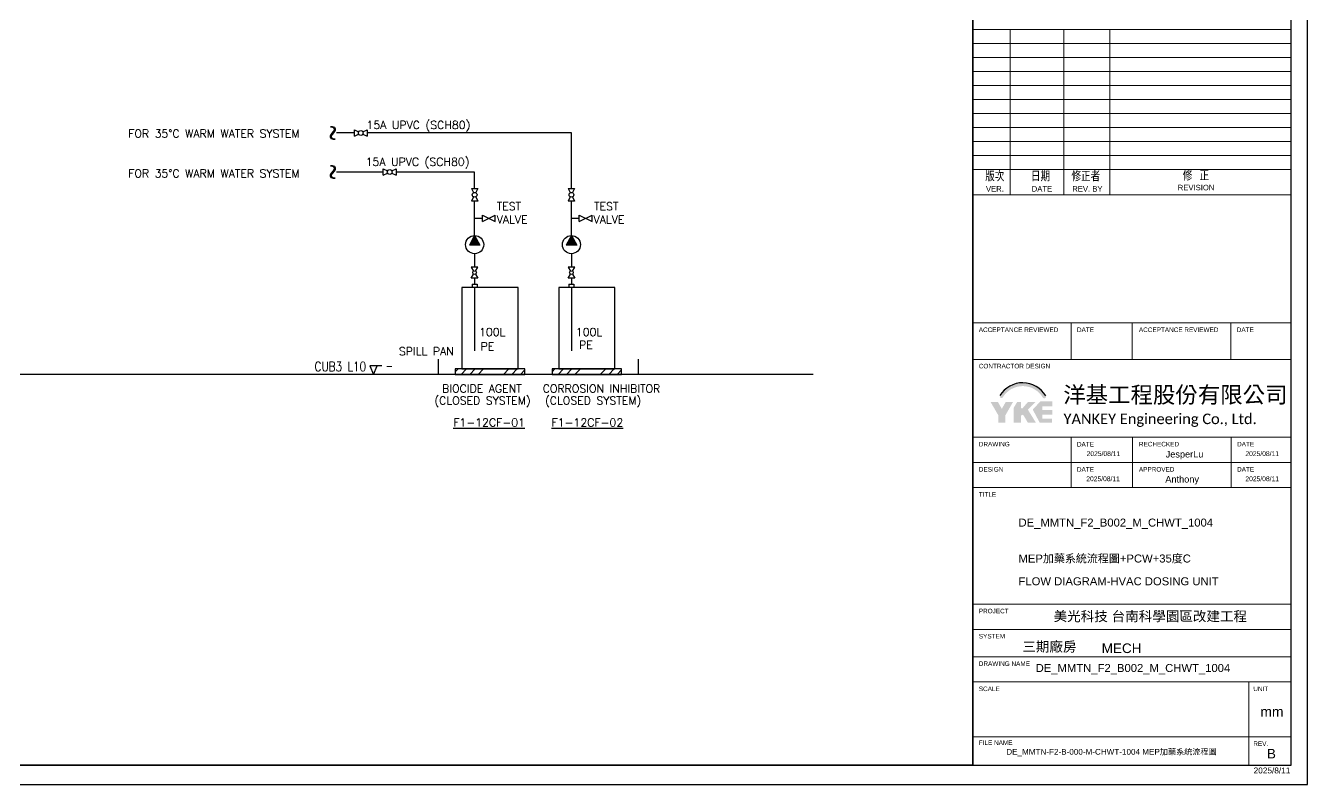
# Model space of a CAD drawing. Header units: millimetres. Extents: x 26 to 866, y -6072 to -5425.
# Drawn here: x 465.7 to 866.3, y -6006.4 to -5769.2 of the extents above; entities that cross this region are included whole.
import ezdxf
from ezdxf.enums import TextEntityAlignment as Align

# ---------------------------------------------------------------- set-up
doc = ezdxf.new("R2010")
doc.units = ezdxf.units.MM
for name, color, linetype in [('AC-柱號', 7, 'Continuous'), ('BASE', 3, 'Continuous'), ('G-ANNO-TEXT', 3, 'Continuous'), ('M-CWTR-COND', 6, 'Continuous'), ('M-CWTR-EQPM', 22, 'Continuous'), ('M-CWTR-TEXT', 7, 'Continuous'), ('M-CWTR-VAVE', 2, 'Continuous')]:
    doc.layers.add(name, color=color, linetype=linetype)
doc.styles.add('AA-TXT', font='simplex.shx', dxfattribs={"width": 0.8, "bigfont": 'chineset.shx'})
doc.styles.add('s1', font='')
doc.styles.add('s2', font='candara.ttf')
doc.styles.add('STDTEXT', font='complex.shx', dxfattribs={"bigfont": 'chineset.shx'})
doc.styles.add('圖框', font='arial.ttf')
doc.styles.get('s1').set_extended_font_data('Microsoft JhengHei')

# ---------------------------------------------------------------- blocks, each defined once
blk = doc.blocks.new('0111B')
for p, q in [((0, 4), (0.66, 2.67)), ((0, 4), (2, 4)), ((0.66, 1.33), (0, 0)), ((2, 0), (0, 0)), ((2, 4), (1.34, 2.67)), ((1.34, 1.33), (2, 0))]:
    blk.add_line(p, q)
blk.add_circle((1, 2), 0.75)
blk = doc.blocks.new('RISER-TXT')
for p, q in [((-1.15, 2.64), (0, 0)), ((2.6, 2.64), (-1.15, 2.64)), ((0, 0), (1.15, 2.64))]:
    blk.add_line(p, q)
at = {"style": 'AA-TXT', "width": 0.8}
blk.add_attdef('LEVEL', text='', height=3, dxfattribs=at).set_placement((-2.33, 0.96), align=Align.RIGHT)
blk.add_attdef('HIGEHT', (3.82, 1.42), '', height=2.5, dxfattribs=at)
blk = doc.blocks.new('A$Ce967d797')
h = blk.add_hatch(color=5)
h.dxf.hatch_style = 1
h.paths.add_polyline_path([(362.23, 59.16, 0.935887), (362.65, 58.9, -0.569632), (368.76, 58.85, 0.938239), (369.19, 59.11, 0.568843)])
h = blk.add_hatch(color=5)
h.dxf.hatch_style = 1
h.paths.add_polyline_path([(364.21, 58.19), (363.1, 58.19), (362.51, 57.16), (361.92, 58.19), (360.81, 58.19), (361.97, 56.18), (361.97, 55.03), (363.06, 55.03), (363.06, 56.18)])
h = blk.add_hatch(color=5)
h.dxf.hatch_style = 1
h.paths.add_polyline_path([(366.48, 57.02), (367.64, 58.19), (366.48, 58.19), (365.68, 57.26, -0.694064), (365.42, 57.36), (365.42, 58.19), (364.84, 58.19), (364.33, 57.34), (364.33, 55.03), (365.43, 55.03), (365.43, 56.03, -0.803834), (365.83, 56.14), (366.48, 55.03), (367.71, 55.03)])
h = blk.add_hatch(color=3)
h.dxf.hatch_style = 1
h.paths.add_polyline_path([(370.21, 58.28), (368.36, 58.28), (367.22, 57.04), (368.29, 55.03), (370.15, 55.03), (370.15, 55.66), (368.68, 55.66), (368.68, 56.28), (370.21, 56.28), (370.21, 57), (368.68, 57), (368.68, 57.52), (370.21, 57.52)])
for p, q in [((409, 0), (409, 283)), ((358.11, 2.93), (358.11, 280.07)), ((406.53, 2.93), (406.53, 280.07)), ((2.47, 2.93), (406.53, 2.93)), ((0, 0), (409, 0))]:
    blk.add_line(p, q)
at = {"lineweight": 5}
for p, q in [((358.11, 114.88), (406.53, 114.88)), ((363.79, 89.73), (363.79, 114.88)), ((371.97, 89.73), (371.97, 114.88)), ((378.93, 89.73), (378.93, 114.88)), ((358.11, 112.75), (406.53, 112.75)), ((358.11, 110.62), (406.53, 110.62)), ((358.11, 108.48), (406.53, 108.48)), ((358.11, 106.35), (406.53, 106.35)), ((358.11, 104.22), (406.53, 104.22)), ((358.11, 102.09), (406.53, 102.09)), ((358.11, 99.96), (406.53, 99.96)), ((358.11, 97.82), (406.53, 97.82)), ((358.11, 95.69), (406.53, 95.69)), ((358.11, 93.56), (406.53, 93.56)), ((358.11, 89.73), (406.53, 89.73)), ((358.11, 70.23), (406.53, 70.23)), ((373.04, 64.66), (373.04, 70.23)), ((382.35, 64.66), (382.35, 70.23)), ((397.36, 64.66), (397.36, 70.23)), ((358.11, 64.66), (406.53, 64.66)), ((358.11, 52.83), (406.53, 52.83)), ((373.04, 45.17), (373.04, 52.83)), ((382.37, 45.17), (382.37, 52.83)), ((397.41, 45.17), (397.41, 52.83)), ((358.11, 49), (406.53, 49)), ((358.11, 45.17), (406.53, 45.17)), ((358.11, 27.42), (406.53, 27.42)), ((358.11, 23.59), (406.53, 23.59)), ((358.11, 19.42), (406.53, 19.42)), ((358.11, 15.59), (406.53, 15.59)), ((400.08, 2.93), (400.08, 15.59)), ((358.11, 7.23), (406.53, 7.23))]:
    blk.add_line(p, q, dxfattribs=at)
at = {"color": 5}
blk.add_arc((365.69, 57.07), 4.05, 30.3214, 148.8538, dxfattribs=at)
for s, height, style, p in [('洋基工程股份有限公司', 2.5, 's1', (371.87, 59.3)), ('YANKEY Engineering Co., Ltd. ', 1.6, 's2', (371.9, 55.63))]:
    blk.add_text(s, height=height, dxfattribs=dict(style=style)).set_placement(p, align=Align.MIDDLE_LEFT)
at = {"style": '圖框'}
for s, p in [('JesperLu', (387.44, 49.75)), ('Anthony', (387.39, 45.94))]:
    blk.add_text(s, height=1, dxfattribs=at).set_placement(p)
at = {"style": '圖框', "width": 1.007201}
for s, p in [('美光科技 台南科學園區改建工程', (370.39, 25.59)), ('三期廠房', (365.63, 20.96))]:
    blk.add_text(s, height=1.5, dxfattribs=at).set_placement(p, align=Align.MIDDLE_LEFT)
blk.add_text('mm', height=1.5, dxfattribs=at).set_placement((403.61, 11.07), align=Align.MIDDLE_CENTER)
for s, insert, char_height, attachment_point, style in [('版次', (359.98, 93.19), 1.392, 1, 'STDTEXT'), ('日期', (366.94, 93.19), 1.392, 1, 'STDTEXT'), ('修正者', (373.1, 93.19), 1.392, 1, 'STDTEXT'), ('修{\\fArial|b0|i0|c0|p34;  }正', (390.04, 93.29), 1.3922, 1, 'STDTEXT'), ('{\\fArial|b0|i0|c0|p34;VER.}', (360.1, 91.05), 0.8353, 1, 'STDTEXT'), ('{\\fArial|b0|i0|c0|p34;DATE}', (367.06, 91.05), 0.8353, 1, 'STDTEXT'), ('{\\fArial|b0|i0|c0|p34;REV. BY}', (373.23, 91.05), 0.8353, 1, 'STDTEXT'), ('{\\fArial|b0|i0|c0|p34;REVISION}', (389.28, 91.25), 0.8353, 1, 'STDTEXT'), ('2025/8/11', (403.62, 2.11), 0.9, 5, '圖框')]:
    blk.add_mtext(s, dxfattribs=dict(insert=insert, char_height=char_height, attachment_point=attachment_point, style=style))
at = {"char_height": 0.6961, "attachment_point": 1, "style": 'STDTEXT'}
for s, insert, width in [('{\\fArial|b0|i0|c0|p34;ACCEPTANCE REVIEWED}', (359.01, 69.54), 13.3818), ('{\\fArial|b0|i0|c0|p34;DATE}', (373.94, 69.54), 3.6263), ('{\\fArial|b0|i0|c0|p34;ACCEPTANCE REVIEWED}', (383.37, 69.54), 13.8463), ('{\\fArial|b0|i0|c0|p34;DATE}', (398.26, 69.54), 3.4053), ('{\\fArial|b0|i0|c0|p34;CONTRACTOR DESIGN}', (359.01, 64.01), 12.2397), ('{\\fArial|b0|i0|c0|p34;DRAWING}', (359.01, 52.13), 5.296), ('{\\fArial|b0|i0|c0|p34;DATE}', (373.94, 52.11), 4.4857), ('{\\fArial|b0|i0|c0|p34;RECHECKED}', (383.37, 52.13), 4.4857), ('{\\fArial|b0|i0|c0|p34;DATE}', (398.31, 52.13), 4.4857), ('{\\fArial|b0|i0|c0|p34;DESIGN}', (359.01, 48.3), 4.4857), ('{\\fArial|b0|i0|c0|p34;DATE}', (373.94, 48.28), 4.4857), ('{\\fArial|b0|i0|c0|p34;APPROVED}', (383.37, 48.3), 4.4857), ('{\\fArial|b0|i0|c0|p34;DATE}', (398.31, 48.3), 4.4857), ('{\\fArial|b0|i0|c0|p34;TITLE}', (359.01, 44.48), 3.3935), ('{\\fArial|b0|i0|c0|p34;PROJECT}', (359.01, 26.73), 5.7367), ('{\\fArial|b0|i0|c0|p34;SYSTEM}', (359.01, 22.9), 5.1092), ('{\\fArial|b0|i0|c0|p34;DRAWING NAME}', (359.01, 18.72), 8.4748), ('{\\fArial|b0|i0|c0|p34;SCALE}', (359.01, 14.89), 4.9951), ('{\\fArial|b0|i0|c0|p34;UNIT}', (400.78, 14.89), 16.7065), ('{\\fArial|b0|i0|c0|p34;FILE NAME}', (359.01, 6.69), 8.4748), ('{\\fArial|b0|i0|c0|p34;REV.}', (400.78, 6.54), 16.7065)]:
    blk.add_mtext(s, dxfattribs=dict(at, insert=insert, width=width))
blk = doc.blocks.new('A$C525b6b98')
at = {"xscale": 1.000475039848343, "yscale": 1.000475039848343, "zscale": 1.000475039848343}
blk.add_blockref('A$Ce967d797', (0, 0), dxfattribs=at)

msp = doc.modelspace()

# ---------------------------------------------------------------- hatches: boundary and pattern name
at = {"layer": 'M-CWTR-EQPM'}
h = msp.add_hatch(dxfattribs=at)
h.set_pattern_fill('ANSI34', color=252, scale=14.933333, style=0)
h.set_pattern_definition([(45, (284.33, -5939.693), (-7.9196, 7.9196), []), (45, (286.97, -5939.693), (-7.9196, 7.9196), []), (45, (289.61, -5939.693), (-7.9196, 7.9196), []), (45, (292.25, -5939.693), (-7.9196, 7.9196), [])])
h.paths.add_polyline_path([(599.97, -5876.56), (599.97, -5878.24), (621.71, -5878.24), (621.71, -5876.56)])
h = msp.add_hatch(dxfattribs=at)
h.set_pattern_fill('ANSI34', color=252, scale=14.933333, style=0)
h.set_pattern_definition([(45, (314.586, -5939.693), (-7.9196, 7.9196), []), (45, (317.226, -5939.693), (-7.9196, 7.9196), []), (45, (319.865, -5939.693), (-7.9196, 7.9196), []), (45, (322.505, -5939.693), (-7.9196, 7.9196), [])])
h.paths.add_polyline_path([(630.23, -5876.56), (630.23, -5878.24), (651.97, -5878.24), (651.97, -5876.56)])

# ---------------------------------------------------------------- linework, layer by layer
at = {"ltscale": 0.1}
for p, q in [((594.72, -5878.24), (594.72, -5873.44)), ((657.22, -5878.24), (657.22, -5873.44)), ((657.22, -5878.24), (594.72, -5878.24))]:
    msp.add_line(p, q, dxfattribs=at)
at = {"color": 1, "ltscale": 0.1}
msp.add_line((711.79, -5878.24), (339.6, -5878.24), dxfattribs=at)
at = {"layer": 'BASE', "color": 3}
for points in [[(599.97, -5876.56), (599.97, -5878.24), (621.71, -5878.24), (621.71, -5876.56)], [(630.23, -5876.56), (630.23, -5878.24), (651.97, -5878.24), (651.97, -5876.56)]]:
    msp.add_lwpolyline(points, close=True, dxfattribs=at)
at = {"layer": 'DefPoints'}
msp.add_lwpolyline([(31.33, -5431.2), (761.73, -5431.2), (761.73, -6000.38), (31.33, -6000.38)], close=True, dxfattribs=at)
msp.add_lwpolyline([(31.33, -5431.2), (761.73, -5431.2), (761.73, -6000.38), (31.33, -6000.38)], close=True, dxfattribs=at)
msp.add_lwpolyline([(31.33, -5431.2), (761.73, -5431.2), (761.73, -6000.38), (31.33, -6000.38)], close=True, dxfattribs=at)
msp.add_lwpolyline([(31.33, -5431.2), (761.73, -5431.2), (761.73, -6000.38), (31.33, -6000.38)], close=True, dxfattribs=at)
at = {"layer": 'M-CWTR-COND'}
for p, q in [((568.46, -5802.79), (562.84, -5802.79)), ((636.28, -5802.79), (572.46, -5802.79)), ((636.28, -5820.1), (636.28, -5802.79)), ((577.5, -5814.99), (562.84, -5814.99)), ((606.03, -5814.99), (581.5, -5814.99)), ((606.03, -5820.1), (606.03, -5814.99)), ((606.03, -5820.1), (606.03, -5818.81)), ((606.03, -5834.85), (606.03, -5824.1)), ((636.28, -5835.05), (636.28, -5824.1)), ((608.46, -5829.5), (606.03, -5829.5)), ((638.72, -5829.5), (636.28, -5829.5)), ((606.03, -5840.52), (606.03, -5844.69)), ((636.28, -5840.52), (636.28, -5844.69)), ((606.03, -5848.19), (606.03, -5850.09)), ((606.03, -5851.07), (606.03, -5870.86)), ((636.28, -5848.19), (636.28, -5850.09)), ((636.28, -5851.07), (636.28, -5870.86))]:
    msp.add_line(p, q, dxfattribs=at)
at = {"layer": 'M-CWTR-EQPM', "linetype": 'Continuous'}
for p, q in [((606.03, -5834.85), (604.4, -5837.88)), ((606.03, -5834.85), (607.66, -5837.88)), ((636.28, -5834.85), (634.65, -5837.88)), ((636.28, -5834.85), (637.92, -5837.88)), ((607.66, -5837.88), (604.4, -5837.88)), ((637.92, -5837.88), (634.65, -5837.88)), ((619.6, -5851.07), (602.08, -5851.07)), ((602.08, -5851.07), (602.08, -5876.56)), ((605.23, -5850.09), (605.23, -5851.07)), ((605.23, -5850.09), (606.83, -5850.09)), ((606.83, -5850.09), (606.83, -5851.07)), ((619.6, -5876.56), (619.6, -5851.07)), ((632.34, -5851.07), (632.34, -5876.56)), ((649.86, -5851.07), (632.34, -5851.07)), ((635.48, -5850.09), (637.08, -5850.09)), ((635.48, -5850.09), (635.48, -5851.07)), ((637.08, -5850.09), (637.08, -5851.07)), ((649.86, -5876.56), (649.86, -5851.07)), ((602.08, -5876.56), (619.6, -5876.56)), ((632.34, -5876.56), (649.86, -5876.56)), ((632.34, -5876.56), (649.86, -5876.56))]:
    msp.add_line(p, q, dxfattribs=at)
for centre in [(606.03, -5837.69), (636.28, -5837.69)]:
    msp.add_circle(centre, 2.83, dxfattribs=at)
for points in [[(606.03, -5834.85), (604.4, -5837.88), (607.66, -5837.88)], [(636.28, -5834.85), (634.65, -5837.88), (637.92, -5837.88)]]:
    msp.add_solid(points, dxfattribs=at)
at = {"layer": 'M-CWTR-VAVE'}
for p, q in [((608.46, -5830.5), (608.46, -5828.5)), ((608.46, -5830.5), (612.46, -5828.5)), ((608.46, -5828.5), (612.46, -5830.5)), ((612.46, -5830.5), (612.46, -5828.5)), ((638.72, -5828.5), (642.72, -5830.5)), ((638.72, -5830.5), (642.72, -5828.5)), ((638.72, -5830.5), (638.72, -5828.5)), ((642.72, -5830.5), (642.72, -5828.5))]:
    msp.add_line(p, q, dxfattribs=at)
at = {"layer": 'M-CWTR-VAVE', "linetype": 'Continuous'}
for p, q in [((607.08, -5844.69), (604.98, -5844.69)), ((604.98, -5844.69), (605.73, -5845.95)), ((604.98, -5848.19), (605.73, -5846.93)), ((606.32, -5845.95), (607.08, -5844.69)), ((606.32, -5846.93), (607.08, -5848.19)), ((637.33, -5844.69), (635.23, -5844.69)), ((635.23, -5844.69), (635.99, -5845.95)), ((635.23, -5848.19), (635.99, -5846.93)), ((636.58, -5845.95), (637.33, -5844.69)), ((636.58, -5846.93), (637.33, -5848.19)), ((607.08, -5848.19), (604.98, -5848.19)), ((637.33, -5848.19), (635.23, -5848.19))]:
    msp.add_line(p, q, dxfattribs=at)
at = {"layer": 'M-CWTR-VAVE'}
for centre in [(606.03, -5846.44), (636.28, -5846.44)]:
    msp.add_circle(centre, 0.573, dxfattribs=at)

# ---------------------------------------------------------------- block references
at = {"ltscale": 2, "xscale": 2.052814562332979, "yscale": 2.052814562332979, "zscale": 2.052814562332979}
msp.add_blockref('A$C525b6b98', (26.25, -6006.4), dxfattribs=at)
ref = msp.add_blockref('RISER-TXT', (574.48, -5878.24))
ref.add_attrib('HIGEHT', '-', (578.3, -5876.82), dxfattribs={"layer": 'G-ANNO-TEXT', "height": 2.5, "style": 'AA-TXT', "width": 0.8})
ref.add_attrib('LEVEL', 'CUB3 L10', dxfattribs={"layer": 'G-ANNO-TEXT', "height": 3, "style": 'AA-TXT', "width": 0.8}).set_placement((572.15, -5877.28), align=Align.RIGHT)
at = {"layer": 'M-CWTR-TEXT', "rotation": 90}
for p in [(572.46, -5803.79), (581.5, -5815.99)]:
    msp.add_blockref('0111B', p, dxfattribs=at)
at = {"layer": 'M-CWTR-TEXT'}
for p in [(605.03, -5824.1), (635.28, -5824.1)]:
    msp.add_blockref('0111B', p, dxfattribs=at)

# ---------------------------------------------------------------- texts
at = {"style": '圖框', "width": 1.007201}
for s, height, p in [('DE_MMTN_F2_B002_M_CHWT_1004', 2.5, (775.99, -5924.57)), ('MEP加藥系統流程圖+PCW+35度C', 2.5, (775.99, -5935.8)), ('FLOW DIAGRAM-HVAC DOSING UNIT ', 2.5, (775.99, -5942.92)), ('MECH', 3, (801.99, -5963.85)), ('DE_MMTN_F2_B002_M_CHWT_1004', 2.5, (781.35, -5970.02)), ('DE_MMTN-F2-B-000-M-CHWT-1004 MEP加藥系統流程圖', 1.8, (772.17, -5996.22)), ('B', 3, (853.6, -5996.81))]:
    msp.add_text(s, height=height, dxfattribs=at).set_placement(p, align=Align.MIDDLE_LEFT)
at = {"layer": 'AC-柱號', "char_height": 1.5, "attachment_point": 7, "style": '圖框'}
for insert in [(797.28, -5903.79), (846.89, -5903.79), (797.17, -5911.65), (846.89, -5911.65)]:
    msp.add_mtext('2025/08/11', dxfattribs=dict(at, insert=insert))
at = {"layer": 'M-CWTR-COND', "style": 'AA-TXT'}
for p in [(559.58, -5802.79), (559.58, -5815)]:
    msp.add_text('~', height=5, rotation=270, dxfattribs=at).set_placement(p, align=Align.CENTER)
at = {"layer": 'M-CWTR-TEXT', "linetype": 'Continuous', "style": 'AA-TXT'}
for s, p in [('15A UPVC (SCH80)', (588.48, -5801.54)), ('FOR 35%%DC WARM WATER SYSTEM', (524.58, -5804.24)), ('15A UPVC (SCH80)', (588.2, -5813.06)), ('FOR 35%%DC WARM WATER SYSTEM', (524.58, -5816.69))]:
    msp.add_text(s, height=2.5, dxfattribs=at).set_placement(p, align=Align.CENTER)
for s, p in [('TEST ', (612.93, -5826.96)), ('TEST ', (643.36, -5826.96)), ('VALVE', (612.93, -5831.11)), ('VALVE', (643.19, -5831.11)), ('100L', (607.41, -5866.25)), ('100L', (637.66, -5866.25)), ('SPILL PAN', (582.37, -5872.29)), ('PE', (607.89, -5870.75)), ('PE', (638.66, -5870.28)), ('BIOCIDE AGENT', (595.88, -5883.94)), ('CORROSION INHIBITOR', (627.3, -5883.94)), ('(CLOSED SYSTEM)', (593.45, -5887.69)), ('(CLOSED SYSTEM)', (628.02, -5887.69)), ('%%UF1-12CF-01', (599.37, -5894.53)), ('%%UF1-12CF-02', (630.07, -5894.54))]:
    msp.add_text(s, height=2.5, dxfattribs=at).set_placement(p)

doc.saveas('drawing.dxf')
